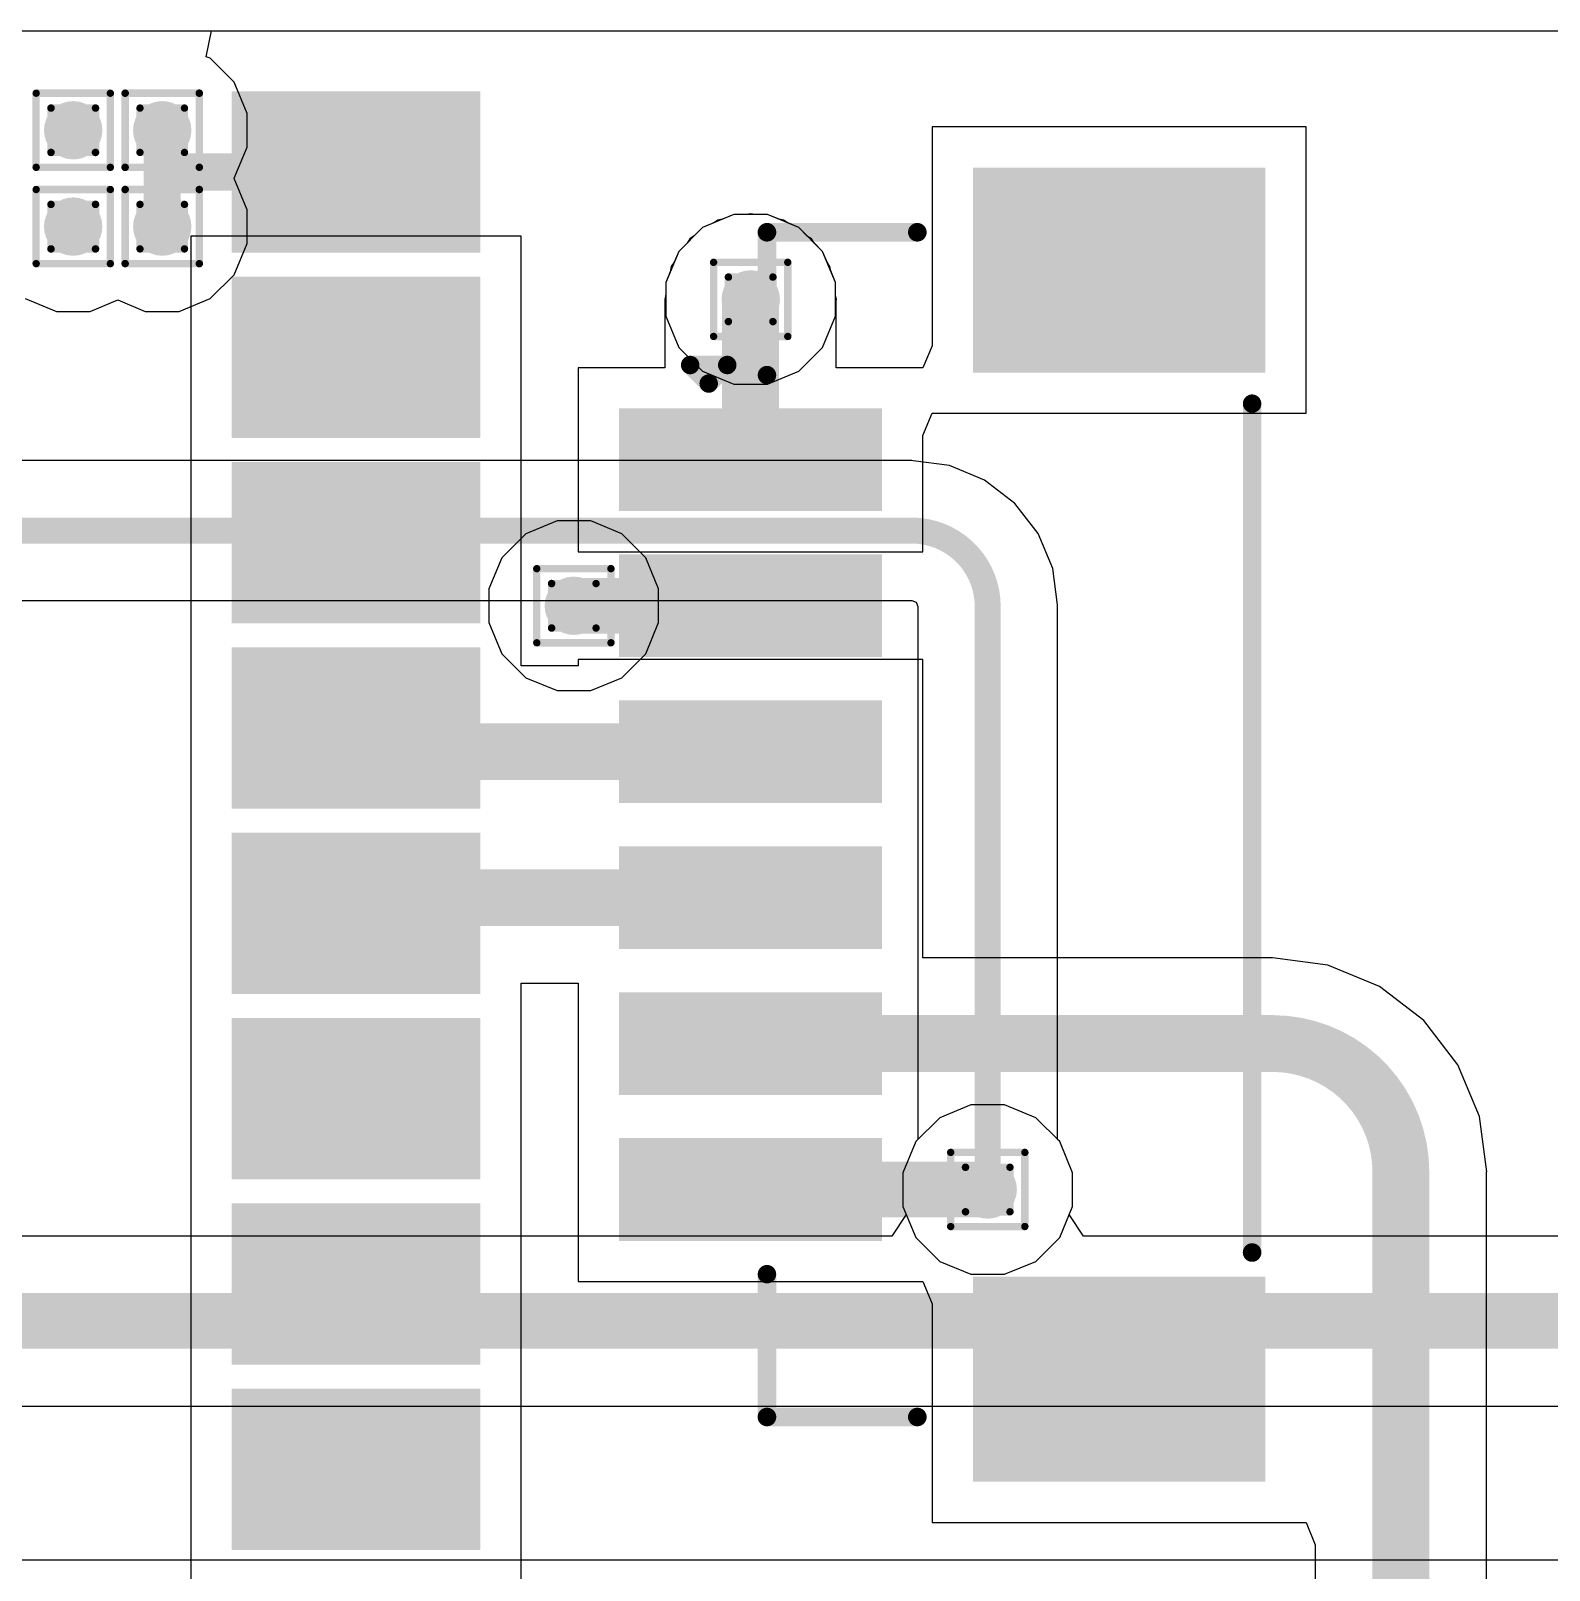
# Model space of a CAD drawing. Header units: inches. Extents: x -18 to 5357, y -8 to 5291.
# Drawn here: x 27.67 to 38.07, y 65.06 to 75.61 of the extents above; entities that cross this region are included whole.
import ezdxf

# ---------------------------------------------------------------- set-up
doc = ezdxf.new("R2010")
doc.units = ezdxf.units.IN
for name, color, linetype in [('Bottom Layer', 5, 'Continuous'), ('Drill Drawing', 1, 'Continuous'), ('Ground', 16, 'Continuous'), ('Power', 76, 'Continuous'), ('Top Layer', 1, 'Continuous'), ('Top Overlay', 2, 'Continuous'), ('Top Paste', 8, 'Continuous'), ('Top Solder', 216, 'Continuous'), ('Via Holes', 16, 'Continuous')]:
    doc.layers.add(name, color=color, linetype=linetype)

# ---------------------------------------------------------------- blocks, each defined once
blk = doc.blocks.new('41_SMD_M______19')
at = {"layer": 'Top Layer'}
for points in [[(8, 9.33), (9.5, 9.33), (9.5, 8.43), (8, 8.43)], [(8, 8.06), (9.5, 8.06), (9.5, 7.16), (8, 7.16)], [(8, 6.79), (9.5, 6.79), (9.5, 5.89), (8, 5.89)], [(8, 5.52), (9.5, 5.52), (9.5, 4.62), (8, 4.62)], [(8, 4.25), (9.5, 4.25), (9.5, 3.35), (8, 3.35)], [(8, 2.98), (9.5, 2.98), (9.5, 2.08), (8, 2.08)], [(8, 1.71), (9.5, 1.71), (9.5, 0.81), (8, 0.81)], [(8, 0.44), (9.5, 0.44), (9.5, -0.46), (8, -0.46)]]:
    blk.add_hatch(color=1, dxfattribs=at).paths.add_polyline_path(points)
at = {"layer": 'Top Paste'}
for points in [[(8, 9.33), (9.5, 9.33), (9.5, 8.43), (8, 8.43)], [(8, 8.06), (9.5, 8.06), (9.5, 7.16), (8, 7.16)], [(8, 6.79), (9.5, 6.79), (9.5, 5.89), (8, 5.89)], [(8, 5.52), (9.5, 5.52), (9.5, 4.62), (8, 4.62)], [(8, 4.25), (9.5, 4.25), (9.5, 3.35), (8, 3.35)], [(8, 2.98), (9.5, 2.98), (9.5, 2.08), (8, 2.08)], [(8, 1.71), (9.5, 1.71), (9.5, 0.81), (8, 0.81)], [(8, 0.44), (9.5, 0.44), (9.5, -0.46), (8, -0.46)]]:
    blk.add_hatch(color=8, dxfattribs=at).paths.add_polyline_path(points)
at = {"layer": 'Top Solder'}
for points in [[(7.898, 9.432), (9.602, 9.432), (9.602, 8.328), (7.898, 8.328)], [(7.898, 8.162), (9.602, 8.162), (9.602, 7.058), (7.898, 7.058)], [(7.898, 6.892), (9.602, 6.892), (9.602, 5.788), (7.898, 5.788)], [(7.898, 5.622), (9.602, 5.622), (9.602, 4.518), (7.898, 4.518)], [(7.898, 4.352), (9.602, 4.352), (9.602, 3.248), (7.898, 3.248)], [(7.898, 3.082), (9.602, 3.082), (9.602, 1.978), (7.898, 1.978)], [(7.898, 1.812), (9.602, 1.812), (9.602, 0.708), (7.898, 0.708)], [(7.898, 0.542), (9.602, 0.542), (9.602, -0.562), (7.898, -0.562)]]:
    blk.add_hatch(color=216, dxfattribs=at).paths.add_polyline_path(points)
blk = doc.blocks.new('V________T______82')
at = {"layer": 'Top Layer'}
for points in [[(-4.4, 2.162), (-3.2, 2.162), (-3.2, 0.362), (-4.4, 0.362)], [(3.2, 2.162), (4.4, 2.162), (4.4, 0.362), (3.2, 0.362)], [(-2.75, -0.462), (-2.25, -0.462), (-2.25, -2.062), (-2.75, -2.062)], [(-1.75, -0.462), (-1.25, -0.462), (-1.25, -2.062), (-1.75, -2.062)], [(-0.75, -0.462), (-0.25, -0.462), (-0.25, -2.062), (-0.75, -2.062)], [(0.25, -0.462), (0.75, -0.462), (0.75, -2.062), (0.25, -2.062)], [(1.25, -0.462), (1.75, -0.462), (1.75, -2.062), (1.25, -2.062)], [(2.25, -0.462), (2.75, -0.462), (2.75, -2.062), (2.25, -2.062)]]:
    blk.add_hatch(color=1, dxfattribs=at).paths.add_polyline_path(points)
at = {"layer": 'Top Paste'}
for points in [[(-4.4, 2.162), (-3.2, 2.162), (-3.2, 0.362), (-4.4, 0.362)], [(3.2, 2.162), (4.4, 2.162), (4.4, 0.362), (3.2, 0.362)], [(-2.75, -0.462), (-2.25, -0.462), (-2.25, -2.062), (-2.75, -2.062)], [(-1.75, -0.462), (-1.25, -0.462), (-1.25, -2.062), (-1.75, -2.062)], [(-0.75, -0.462), (-0.25, -0.462), (-0.25, -2.062), (-0.75, -2.062)], [(0.25, -0.462), (0.75, -0.462), (0.75, -2.062), (0.25, -2.062)], [(1.25, -0.462), (1.75, -0.462), (1.75, -2.062), (1.25, -2.062)], [(2.25, -0.462), (2.75, -0.462), (2.75, -2.062), (2.25, -2.062)]]:
    blk.add_hatch(color=8, dxfattribs=at).paths.add_polyline_path(points)
at = {"layer": 'Top Solder'}
for points in [[(-4.502, 2.264), (-3.098, 2.264), (-3.098, 0.261), (-4.502, 0.261)], [(3.098, 2.264), (4.502, 2.264), (4.502, 0.261), (3.098, 0.261)], [(-2.852, -0.361), (-2.148, -0.361), (-2.148, -2.164), (-2.852, -2.164)], [(-1.852, -0.361), (-1.148, -0.361), (-1.148, -2.164), (-1.852, -2.164)], [(-0.852, -0.361), (-0.148, -0.361), (-0.148, -2.164), (-0.852, -2.164)], [(0.148, -0.361), (0.852, -0.361), (0.852, -2.164), (0.148, -2.164)], [(1.148, -0.361), (1.852, -0.361), (1.852, -2.164), (1.148, -2.164)], [(2.148, -0.361), (2.852, -0.361), (2.852, -2.164), (2.148, -2.164)]]:
    blk.add_hatch(color=216, dxfattribs=at).paths.add_polyline_path(points)
at = {"layer": 'Top Overlay'}
for points in [[(2.932, 2.173, 0.127, 0.127, 0), (-2.884, 2.173, 0.127, 0.127, 0)], [(-4.059, -1.15, 0.127, 0.127, 0), (-4.059, -0.12, 0.127, 0.127, 0)], [(4.059, -1.15, 0.127, 0.127, 0), (4.059, -0.12, 0.127, 0.127, 0)], [(-3.08, -1.15, 0.127, 0.127, 0), (-4.059, -1.15, 0.127, 0.127, 0)], [(4.059, -1.15, 0.127, 0.127, 0), (3.08, -1.15, 0.127, 0.127, 0)], [(-3.15, -1.676, 0.127, 0.127, 0), (-3.15, -1.422, 0.127, 0.127, 0)], [(-3.023, -1.549, 0.127, 0.127, 0), (-3.15, -1.422, 0.127, 0.127, 0)], [(-3.15, -1.676, 0.127, 0.127, 0), (-3.023, -1.549, 0.127, 0.127, 0)]]:
    blk.add_lwpolyline(points, format="xyseb", dxfattribs=at)
for points in [[(-2.916, 2.173, 0.0635, 0.0635, 1), (-2.853, 2.173, 0.0635, 0.0635, 1)], [(2.9, 2.173, 0.0635, 0.0635, 1), (2.964, 2.173, 0.0635, 0.0635, 1)], [(-4.091, -0.12, 0.0635, 0.0635, 1), (-4.027, -0.12, 0.0635, 0.0635, 1)], [(4.027, -0.12, 0.0635, 0.0635, 1), (4.091, -0.12, 0.0635, 0.0635, 1)], [(-4.091, -1.15, 0.0635, 0.0635, 1), (-4.027, -1.15, 0.0635, 0.0635, 1)], [(-4.091, -1.15, 0.0635, 0.0635, 1), (-4.027, -1.15, 0.0635, 0.0635, 1)], [(-3.112, -1.15, 0.0635, 0.0635, 1), (-3.049, -1.15, 0.0635, 0.0635, 1)], [(3.049, -1.15, 0.0635, 0.0635, 1), (3.112, -1.15, 0.0635, 0.0635, 1)], [(4.027, -1.15, 0.0635, 0.0635, 1), (4.091, -1.15, 0.0635, 0.0635, 1)], [(4.027, -1.15, 0.0635, 0.0635, 1), (4.091, -1.15, 0.0635, 0.0635, 1)], [(-3.181, -1.422, 0.0635, 0.0635, 1), (-3.118, -1.422, 0.0635, 0.0635, 1)], [(-3.181, -1.422, 0.0635, 0.0635, 1), (-3.118, -1.422, 0.0635, 0.0635, 1)], [(-3.054, -1.549, 0.0635, 0.0635, 1), (-2.991, -1.549, 0.0635, 0.0635, 1)], [(-3.054, -1.549, 0.0635, 0.0635, 1), (-2.991, -1.549, 0.0635, 0.0635, 1)], [(-3.181, -1.676, 0.0635, 0.0635, 1), (-3.118, -1.676, 0.0635, 0.0635, 1)], [(-3.181, -1.676, 0.0635, 0.0635, 1), (-3.118, -1.676, 0.0635, 0.0635, 1)]]:
    blk.add_lwpolyline(points, format="xyseb", close=True, dxfattribs=at)

msp = doc.modelspace()

# ---------------------------------------------------------------- hatches: boundary and pattern name
at = {"layer": 'Bottom Layer'}
h = msp.add_hatch(color=5, dxfattribs=at)
edge = h.paths.add_edge_path()
edge.add_arc((27.965, 74.93), 0.2, 0, 360)
h = msp.add_hatch(color=5, dxfattribs=at)
edge = h.paths.add_edge_path()
edge.add_arc((28.575, 74.93), 0.2, 0, 360)
h = msp.add_hatch(color=5, dxfattribs=at)
edge = h.paths.add_edge_path()
edge.add_arc((27.965, 74.27), 0.2, 0, 360)
h = msp.add_hatch(color=5, dxfattribs=at)
edge = h.paths.add_edge_path()
edge.add_arc((28.575, 74.27), 0.2, 0, 360)
h = msp.add_hatch(color=5, dxfattribs=at)
edge = h.paths.add_edge_path()
edge.add_arc((32.606, 73.771), 0.2, 0, 360)
h = msp.add_hatch(color=5, dxfattribs=at)
edge = h.paths.add_edge_path()
edge.add_arc((31.394, 71.672), 0.2, 0, 360)
h = msp.add_hatch(color=5, dxfattribs=at)
edge = h.paths.add_edge_path()
edge.add_arc((34.229, 67.672), 0.2, 0, 360)
at = {"layer": 'Ground'}
h = msp.add_hatch(color=16, dxfattribs=at)
edge = h.paths.add_edge_path()
edge.add_arc((27.965, 74.93), 0.2, 0, 360)
h = msp.add_hatch(color=16, dxfattribs=at)
edge = h.paths.add_edge_path()
edge.add_arc((28.575, 74.93), 0.2, 0, 360)
h = msp.add_hatch(color=16, dxfattribs=at)
edge = h.paths.add_edge_path()
edge.add_arc((27.965, 74.27), 0.2, 0, 360)
h = msp.add_hatch(color=16, dxfattribs=at)
edge = h.paths.add_edge_path()
edge.add_arc((28.575, 74.27), 0.2, 0, 360)
h = msp.add_hatch(color=16, dxfattribs=at)
edge = h.paths.add_edge_path()
edge.add_arc((32.606, 73.771), 0.2, 0, 360)
h = msp.add_hatch(color=16, dxfattribs=at)
edge = h.paths.add_edge_path()
edge.add_arc((31.394, 71.672), 0.2, 0, 360)
h = msp.add_hatch(color=16, dxfattribs=at)
edge = h.paths.add_edge_path()
edge.add_arc((34.229, 67.672), 0.2, 0, 360)
at = {"layer": 'Power'}
h = msp.add_hatch(color=76, dxfattribs=at)
edge = h.paths.add_edge_path()
edge.add_arc((27.965, 74.93), 0.2, 0, 360)
h = msp.add_hatch(color=76, dxfattribs=at)
edge = h.paths.add_edge_path()
edge.add_arc((28.575, 74.93), 0.2, 0, 360)
h = msp.add_hatch(color=76, dxfattribs=at)
edge = h.paths.add_edge_path()
edge.add_arc((27.965, 74.27), 0.2, 0, 360)
h = msp.add_hatch(color=76, dxfattribs=at)
edge = h.paths.add_edge_path()
edge.add_arc((28.575, 74.27), 0.2, 0, 360)
h = msp.add_hatch(color=76, dxfattribs=at)
edge = h.paths.add_edge_path()
edge.add_arc((32.606, 73.771), 0.2, 0, 360)
h = msp.add_hatch(color=76, dxfattribs=at)
edge = h.paths.add_edge_path()
edge.add_arc((31.394, 71.672), 0.2, 0, 360)
h = msp.add_hatch(color=76, dxfattribs=at)
edge = h.paths.add_edge_path()
edge.add_arc((34.229, 67.672), 0.2, 0, 360)
at = {"layer": 'Top Layer'}
h = msp.add_hatch(color=1, dxfattribs=at)
edge = h.paths.add_edge_path()
edge.add_arc((27.965, 74.93), 0.2, 0, 360)
h = msp.add_hatch(color=1, dxfattribs=at)
edge = h.paths.add_edge_path()
edge.add_arc((28.575, 74.93), 0.2, 0, 360)
h = msp.add_hatch(color=1, dxfattribs=at)
edge = h.paths.add_edge_path()
edge.add_arc((27.965, 74.27), 0.2, 0, 360)
h = msp.add_hatch(color=1, dxfattribs=at)
edge = h.paths.add_edge_path()
edge.add_arc((28.575, 74.27), 0.2, 0, 360)
h = msp.add_hatch(color=1, dxfattribs=at)
edge = h.paths.add_edge_path()
edge.add_arc((32.606, 73.771), 0.2, 0, 360)
h = msp.add_hatch(color=1, dxfattribs=at)
edge = h.paths.add_edge_path()
edge.add_arc((31.394, 71.672), 0.2, 0, 360)
h = msp.add_hatch(color=1, dxfattribs=at)
edge = h.paths.add_edge_path()
edge.add_arc((34.229, 67.672), 0.2, 0, 360)
at = {"layer": 'Via Holes'}
h = msp.add_hatch(color=7, dxfattribs=at)
edge = h.paths.add_edge_path()
edge.add_arc((27.965, 74.93), 0.1, 0, 360)
h = msp.add_hatch(color=7, dxfattribs=at)
edge = h.paths.add_edge_path()
edge.add_arc((28.575, 74.93), 0.1, 0, 360)
h = msp.add_hatch(color=7, dxfattribs=at)
edge = h.paths.add_edge_path()
edge.add_arc((27.965, 74.27), 0.1, 0, 360)
h = msp.add_hatch(color=7, dxfattribs=at)
edge = h.paths.add_edge_path()
edge.add_arc((28.575, 74.27), 0.1, 0, 360)
h = msp.add_hatch(color=7, dxfattribs=at)
edge = h.paths.add_edge_path()
edge.add_arc((32.606, 73.771), 0.1, 0, 360)
h = msp.add_hatch(color=7, dxfattribs=at)
edge = h.paths.add_edge_path()
edge.add_arc((31.394, 71.672), 0.1, 0, 360)
h = msp.add_hatch(color=7, dxfattribs=at)
edge = h.paths.add_edge_path()
edge.add_arc((34.229, 67.672), 0.1, 0, 360)

# ---------------------------------------------------------------- linework, layer by layer
at = {"layer": 'Bottom Layer'}
for p, q in [((-1.672, 75.612), (43.672, 75.612)), ((32.276, 74.264), (32.113, 74.1)), ((32.49, 74.352), (32.276, 74.264)), ((32.721, 74.352), (32.49, 74.352)), ((32.935, 74.264), (32.721, 74.352)), ((33.098, 74.1), (32.935, 74.264)), ((32.113, 74.1), (32.025, 73.887)), ((33.187, 73.887), (33.098, 74.1)), ((32.025, 73.887), (32.025, 73.656)), ((33.187, 73.656), (33.187, 73.887)), ((32.025, 73.656), (32.113, 73.442)), ((33.098, 73.442), (33.187, 73.656)), ((32.113, 73.442), (32.276, 73.279)), ((32.935, 73.279), (33.098, 73.442)), ((32.276, 73.279), (32.49, 73.19)), ((32.721, 73.19), (32.935, 73.279)), ((32.49, 73.19), (32.721, 73.19)), ((33.709, 72.666), (13.906, 72.666)), ((33.719, 72.665), (33.709, 72.666)), ((33.968, 72.632), (33.719, 72.665)), ((34.208, 72.532), (33.968, 72.632)), ((34.415, 72.373), (34.208, 72.532)), ((34.574, 72.167), (34.415, 72.373)), ((34.674, 71.926), (34.574, 72.167)), ((34.706, 71.677), (34.674, 71.926)), ((13.906, 71.708), (33.709, 71.708)), ((33.709, 71.708), (33.709, 71.708)), ((33.709, 71.708), (33.738, 71.696)), ((33.738, 71.696), (33.75, 71.667)), ((33.75, 71.667), (33.75, 71.667)), ((33.75, 71.667), (33.75, 68.014)), ((34.708, 71.667), (34.706, 71.677)), ((34.708, 68.014), (34.708, 71.667)), ((33.737, 68.001), (33.648, 67.787)), ((33.75, 68.014), (33.737, 68.001)), ((34.722, 68.001), (34.708, 68.014)), ((34.81, 67.787), (34.722, 68.001)), ((33.648, 67.787), (33.648, 67.556)), ((34.81, 67.556), (34.81, 67.787)), ((33.648, 67.556), (33.671, 67.501)), ((34.788, 67.501), (34.81, 67.556)), ((33.671, 67.501), (33.572, 67.353)), ((34.886, 67.353), (34.788, 67.501)), ((33.572, 67.353), (2.201, 67.353)), ((42.624, 67.353), (34.886, 67.353)), ((2.201, 66.188), (42.624, 66.188)), ((41.332, 65.132), (21.638, 65.132))]:
    msp.add_line(p, q, dxfattribs=at)
for points in [[(13.564, 72.187, 0.178, 0.178, 0), (33.709, 72.187, 0.178, 0.178, 0)], [(33.709, 72.187, 0.178, 0.178, -0.414214), (34.229, 71.667, 0.178, 0.178, 0)], [(34.229, 67.672, 0.178, 0.178, 0), (34.229, 71.667, 0.178, 0.178, 0)], [(2.201, 66.771, 0.381, 0.381, 0), (42.624, 66.771, 0.381, 0.381, 0)]]:
    msp.add_lwpolyline(points, format="xyseb", dxfattribs=at)
for points in [[(33.665, 72.187, 0.0889, 0.0889, 1), (33.754, 72.187, 0.0889, 0.0889, 1)], [(33.665, 72.187, 0.0889, 0.0889, 1), (33.754, 72.187, 0.0889, 0.0889, 1)], [(34.185, 71.667, 0.0889, 0.0889, 1), (34.274, 71.667, 0.0889, 0.0889, 1)], [(34.185, 71.667, 0.0889, 0.0889, 1), (34.274, 71.667, 0.0889, 0.0889, 1)], [(34.185, 67.672, 0.0889, 0.0889, 1), (34.274, 67.672, 0.0889, 0.0889, 1)]]:
    msp.add_lwpolyline(points, format="xyseb", close=True, dxfattribs=at)
at = {"layer": 'Drill Drawing'}
for points in [[(27.711, 75.184, 0.0508, 0.0508, 0), (28.219, 75.184, 0.0508, 0.0508, 0)], [(27.711, 74.676, 0.0508, 0.0508, 0), (27.711, 75.184, 0.0508, 0.0508, 0)], [(27.813, 75.082, 0.0508, 0.0508, 0), (28.118, 75.082, 0.0508, 0.0508, 0)], [(27.813, 74.778, 0.0508, 0.0508, 0), (27.813, 75.082, 0.0508, 0.0508, 0)], [(28.118, 74.778, 0.0508, 0.0508, 0), (28.118, 75.082, 0.0508, 0.0508, 0)], [(28.219, 74.676, 0.0508, 0.0508, 0), (28.219, 75.184, 0.0508, 0.0508, 0)], [(28.321, 75.184, 0.0508, 0.0508, 0), (28.829, 75.184, 0.0508, 0.0508, 0)], [(28.321, 74.676, 0.0508, 0.0508, 0), (28.321, 75.184, 0.0508, 0.0508, 0)], [(28.423, 75.082, 0.0508, 0.0508, 0), (28.727, 75.082, 0.0508, 0.0508, 0)], [(28.423, 74.778, 0.0508, 0.0508, 0), (28.423, 75.082, 0.0508, 0.0508, 0)], [(28.727, 74.778, 0.0508, 0.0508, 0), (28.727, 75.082, 0.0508, 0.0508, 0)], [(28.829, 74.676, 0.0508, 0.0508, 0), (28.829, 75.184, 0.0508, 0.0508, 0)], [(27.813, 74.778, 0.0508, 0.0508, 0), (28.118, 74.778, 0.0508, 0.0508, 0)], [(28.423, 74.778, 0.0508, 0.0508, 0), (28.727, 74.778, 0.0508, 0.0508, 0)], [(27.711, 74.676, 0.0508, 0.0508, 0), (28.219, 74.676, 0.0508, 0.0508, 0)], [(28.321, 74.676, 0.0508, 0.0508, 0), (28.829, 74.676, 0.0508, 0.0508, 0)], [(27.711, 74.524, 0.0508, 0.0508, 0), (28.219, 74.524, 0.0508, 0.0508, 0)], [(27.711, 74.016, 0.0508, 0.0508, 0), (27.711, 74.524, 0.0508, 0.0508, 0)], [(28.219, 74.016, 0.0508, 0.0508, 0), (28.219, 74.524, 0.0508, 0.0508, 0)], [(28.321, 74.524, 0.0508, 0.0508, 0), (28.829, 74.524, 0.0508, 0.0508, 0)], [(28.321, 74.016, 0.0508, 0.0508, 0), (28.321, 74.524, 0.0508, 0.0508, 0)], [(28.829, 74.016, 0.0508, 0.0508, 0), (28.829, 74.524, 0.0508, 0.0508, 0)], [(27.813, 74.422, 0.0508, 0.0508, 0), (28.118, 74.422, 0.0508, 0.0508, 0)], [(27.813, 74.117, 0.0508, 0.0508, 0), (27.813, 74.422, 0.0508, 0.0508, 0)], [(28.118, 74.117, 0.0508, 0.0508, 0), (28.118, 74.422, 0.0508, 0.0508, 0)], [(28.423, 74.422, 0.0508, 0.0508, 0), (28.727, 74.422, 0.0508, 0.0508, 0)], [(28.423, 74.117, 0.0508, 0.0508, 0), (28.423, 74.422, 0.0508, 0.0508, 0)], [(28.727, 74.117, 0.0508, 0.0508, 0), (28.727, 74.422, 0.0508, 0.0508, 0)], [(27.813, 74.117, 0.0508, 0.0508, 0), (28.118, 74.117, 0.0508, 0.0508, 0)], [(28.423, 74.117, 0.0508, 0.0508, 0), (28.727, 74.117, 0.0508, 0.0508, 0)], [(27.711, 74.016, 0.0508, 0.0508, 0), (28.219, 74.016, 0.0508, 0.0508, 0)], [(28.321, 74.016, 0.0508, 0.0508, 0), (28.829, 74.016, 0.0508, 0.0508, 0)], [(32.352, 74.025, 0.0508, 0.0508, 0), (32.86, 74.025, 0.0508, 0.0508, 0)], [(32.352, 73.517, 0.0508, 0.0508, 0), (32.352, 74.025, 0.0508, 0.0508, 0)], [(32.453, 73.924, 0.0508, 0.0508, 0), (32.758, 73.924, 0.0508, 0.0508, 0)], [(32.453, 73.619, 0.0508, 0.0508, 0), (32.453, 73.924, 0.0508, 0.0508, 0)], [(32.758, 73.619, 0.0508, 0.0508, 0), (32.758, 73.924, 0.0508, 0.0508, 0)], [(32.86, 73.517, 0.0508, 0.0508, 0), (32.86, 74.025, 0.0508, 0.0508, 0)], [(32.453, 73.619, 0.0508, 0.0508, 0), (32.758, 73.619, 0.0508, 0.0508, 0)], [(32.352, 73.517, 0.0508, 0.0508, 0), (32.86, 73.517, 0.0508, 0.0508, 0)], [(31.14, 71.926, 0.0508, 0.0508, 0), (31.648, 71.926, 0.0508, 0.0508, 0)], [(31.14, 71.418, 0.0508, 0.0508, 0), (31.14, 71.926, 0.0508, 0.0508, 0)], [(31.648, 71.418, 0.0508, 0.0508, 0), (31.648, 71.926, 0.0508, 0.0508, 0)], [(31.242, 71.824, 0.0508, 0.0508, 0), (31.547, 71.824, 0.0508, 0.0508, 0)], [(31.242, 71.519, 0.0508, 0.0508, 0), (31.242, 71.824, 0.0508, 0.0508, 0)], [(31.547, 71.519, 0.0508, 0.0508, 0), (31.547, 71.824, 0.0508, 0.0508, 0)], [(31.242, 71.519, 0.0508, 0.0508, 0), (31.547, 71.519, 0.0508, 0.0508, 0)], [(31.14, 71.418, 0.0508, 0.0508, 0), (31.648, 71.418, 0.0508, 0.0508, 0)], [(33.975, 67.926, 0.0508, 0.0508, 0), (34.483, 67.926, 0.0508, 0.0508, 0)], [(33.975, 67.418, 0.0508, 0.0508, 0), (33.975, 67.926, 0.0508, 0.0508, 0)], [(34.483, 67.418, 0.0508, 0.0508, 0), (34.483, 67.926, 0.0508, 0.0508, 0)], [(34.077, 67.824, 0.0508, 0.0508, 0), (34.382, 67.824, 0.0508, 0.0508, 0)], [(34.077, 67.519, 0.0508, 0.0508, 0), (34.077, 67.824, 0.0508, 0.0508, 0)], [(34.382, 67.519, 0.0508, 0.0508, 0), (34.382, 67.824, 0.0508, 0.0508, 0)], [(34.077, 67.519, 0.0508, 0.0508, 0), (34.382, 67.519, 0.0508, 0.0508, 0)], [(33.975, 67.418, 0.0508, 0.0508, 0), (34.483, 67.418, 0.0508, 0.0508, 0)]]:
    msp.add_lwpolyline(points, format="xyseb", dxfattribs=at)
for points in [[(27.699, 75.184, 0.0254, 0.0254, 1), (27.724, 75.184, 0.0254, 0.0254, 1)], [(27.699, 75.184, 0.0254, 0.0254, 1), (27.724, 75.184, 0.0254, 0.0254, 1)], [(27.8, 75.082, 0.0254, 0.0254, 1), (27.826, 75.082, 0.0254, 0.0254, 1)], [(27.8, 75.082, 0.0254, 0.0254, 1), (27.826, 75.082, 0.0254, 0.0254, 1)], [(28.105, 75.082, 0.0254, 0.0254, 1), (28.131, 75.082, 0.0254, 0.0254, 1)], [(28.105, 75.082, 0.0254, 0.0254, 1), (28.131, 75.082, 0.0254, 0.0254, 1)], [(28.207, 75.184, 0.0254, 0.0254, 1), (28.232, 75.184, 0.0254, 0.0254, 1)], [(28.207, 75.184, 0.0254, 0.0254, 1), (28.232, 75.184, 0.0254, 0.0254, 1)], [(28.308, 75.184, 0.0254, 0.0254, 1), (28.334, 75.184, 0.0254, 0.0254, 1)], [(28.308, 75.184, 0.0254, 0.0254, 1), (28.334, 75.184, 0.0254, 0.0254, 1)], [(28.41, 75.082, 0.0254, 0.0254, 1), (28.435, 75.082, 0.0254, 0.0254, 1)], [(28.41, 75.082, 0.0254, 0.0254, 1), (28.435, 75.082, 0.0254, 0.0254, 1)], [(28.715, 75.082, 0.0254, 0.0254, 1), (28.74, 75.082, 0.0254, 0.0254, 1)], [(28.715, 75.082, 0.0254, 0.0254, 1), (28.74, 75.082, 0.0254, 0.0254, 1)], [(28.816, 75.184, 0.0254, 0.0254, 1), (28.842, 75.184, 0.0254, 0.0254, 1)], [(28.816, 75.184, 0.0254, 0.0254, 1), (28.842, 75.184, 0.0254, 0.0254, 1)], [(27.8, 74.778, 0.0254, 0.0254, 1), (27.826, 74.778, 0.0254, 0.0254, 1)], [(27.8, 74.778, 0.0254, 0.0254, 1), (27.826, 74.778, 0.0254, 0.0254, 1)], [(28.105, 74.778, 0.0254, 0.0254, 1), (28.131, 74.778, 0.0254, 0.0254, 1)], [(28.105, 74.778, 0.0254, 0.0254, 1), (28.131, 74.778, 0.0254, 0.0254, 1)], [(28.41, 74.778, 0.0254, 0.0254, 1), (28.435, 74.778, 0.0254, 0.0254, 1)], [(28.41, 74.778, 0.0254, 0.0254, 1), (28.435, 74.778, 0.0254, 0.0254, 1)], [(28.715, 74.778, 0.0254, 0.0254, 1), (28.74, 74.778, 0.0254, 0.0254, 1)], [(28.715, 74.778, 0.0254, 0.0254, 1), (28.74, 74.778, 0.0254, 0.0254, 1)], [(27.699, 74.676, 0.0254, 0.0254, 1), (27.724, 74.676, 0.0254, 0.0254, 1)], [(27.699, 74.676, 0.0254, 0.0254, 1), (27.724, 74.676, 0.0254, 0.0254, 1)], [(28.207, 74.676, 0.0254, 0.0254, 1), (28.232, 74.676, 0.0254, 0.0254, 1)], [(28.207, 74.676, 0.0254, 0.0254, 1), (28.232, 74.676, 0.0254, 0.0254, 1)], [(28.308, 74.676, 0.0254, 0.0254, 1), (28.334, 74.676, 0.0254, 0.0254, 1)], [(28.308, 74.676, 0.0254, 0.0254, 1), (28.334, 74.676, 0.0254, 0.0254, 1)], [(28.816, 74.676, 0.0254, 0.0254, 1), (28.842, 74.676, 0.0254, 0.0254, 1)], [(28.816, 74.676, 0.0254, 0.0254, 1), (28.842, 74.676, 0.0254, 0.0254, 1)], [(27.699, 74.524, 0.0254, 0.0254, 1), (27.724, 74.524, 0.0254, 0.0254, 1)], [(27.699, 74.524, 0.0254, 0.0254, 1), (27.724, 74.524, 0.0254, 0.0254, 1)], [(28.207, 74.524, 0.0254, 0.0254, 1), (28.232, 74.524, 0.0254, 0.0254, 1)], [(28.207, 74.524, 0.0254, 0.0254, 1), (28.232, 74.524, 0.0254, 0.0254, 1)], [(28.308, 74.524, 0.0254, 0.0254, 1), (28.334, 74.524, 0.0254, 0.0254, 1)], [(28.308, 74.524, 0.0254, 0.0254, 1), (28.334, 74.524, 0.0254, 0.0254, 1)], [(28.816, 74.524, 0.0254, 0.0254, 1), (28.842, 74.524, 0.0254, 0.0254, 1)], [(28.816, 74.524, 0.0254, 0.0254, 1), (28.842, 74.524, 0.0254, 0.0254, 1)], [(27.8, 74.422, 0.0254, 0.0254, 1), (27.826, 74.422, 0.0254, 0.0254, 1)], [(27.8, 74.422, 0.0254, 0.0254, 1), (27.826, 74.422, 0.0254, 0.0254, 1)], [(28.105, 74.422, 0.0254, 0.0254, 1), (28.131, 74.422, 0.0254, 0.0254, 1)], [(28.105, 74.422, 0.0254, 0.0254, 1), (28.131, 74.422, 0.0254, 0.0254, 1)], [(28.41, 74.422, 0.0254, 0.0254, 1), (28.435, 74.422, 0.0254, 0.0254, 1)], [(28.41, 74.422, 0.0254, 0.0254, 1), (28.435, 74.422, 0.0254, 0.0254, 1)], [(28.715, 74.422, 0.0254, 0.0254, 1), (28.74, 74.422, 0.0254, 0.0254, 1)], [(28.715, 74.422, 0.0254, 0.0254, 1), (28.74, 74.422, 0.0254, 0.0254, 1)], [(27.8, 74.117, 0.0254, 0.0254, 1), (27.826, 74.117, 0.0254, 0.0254, 1)], [(27.8, 74.117, 0.0254, 0.0254, 1), (27.826, 74.117, 0.0254, 0.0254, 1)], [(28.105, 74.117, 0.0254, 0.0254, 1), (28.131, 74.117, 0.0254, 0.0254, 1)], [(28.105, 74.117, 0.0254, 0.0254, 1), (28.131, 74.117, 0.0254, 0.0254, 1)], [(28.41, 74.117, 0.0254, 0.0254, 1), (28.435, 74.117, 0.0254, 0.0254, 1)], [(28.41, 74.117, 0.0254, 0.0254, 1), (28.435, 74.117, 0.0254, 0.0254, 1)], [(28.715, 74.117, 0.0254, 0.0254, 1), (28.74, 74.117, 0.0254, 0.0254, 1)], [(28.715, 74.117, 0.0254, 0.0254, 1), (28.74, 74.117, 0.0254, 0.0254, 1)], [(27.699, 74.016, 0.0254, 0.0254, 1), (27.724, 74.016, 0.0254, 0.0254, 1)], [(27.699, 74.016, 0.0254, 0.0254, 1), (27.724, 74.016, 0.0254, 0.0254, 1)], [(28.207, 74.016, 0.0254, 0.0254, 1), (28.232, 74.016, 0.0254, 0.0254, 1)], [(28.207, 74.016, 0.0254, 0.0254, 1), (28.232, 74.016, 0.0254, 0.0254, 1)], [(28.308, 74.016, 0.0254, 0.0254, 1), (28.334, 74.016, 0.0254, 0.0254, 1)], [(28.308, 74.016, 0.0254, 0.0254, 1), (28.334, 74.016, 0.0254, 0.0254, 1)], [(28.816, 74.016, 0.0254, 0.0254, 1), (28.842, 74.016, 0.0254, 0.0254, 1)], [(28.816, 74.016, 0.0254, 0.0254, 1), (28.842, 74.016, 0.0254, 0.0254, 1)], [(32.339, 74.025, 0.0254, 0.0254, 1), (32.364, 74.025, 0.0254, 0.0254, 1)], [(32.339, 74.025, 0.0254, 0.0254, 1), (32.364, 74.025, 0.0254, 0.0254, 1)], [(32.44, 73.924, 0.0254, 0.0254, 1), (32.466, 73.924, 0.0254, 0.0254, 1)], [(32.44, 73.924, 0.0254, 0.0254, 1), (32.466, 73.924, 0.0254, 0.0254, 1)], [(32.745, 73.924, 0.0254, 0.0254, 1), (32.771, 73.924, 0.0254, 0.0254, 1)], [(32.745, 73.924, 0.0254, 0.0254, 1), (32.771, 73.924, 0.0254, 0.0254, 1)], [(32.847, 74.025, 0.0254, 0.0254, 1), (32.872, 74.025, 0.0254, 0.0254, 1)], [(32.847, 74.025, 0.0254, 0.0254, 1), (32.872, 74.025, 0.0254, 0.0254, 1)], [(32.44, 73.619, 0.0254, 0.0254, 1), (32.466, 73.619, 0.0254, 0.0254, 1)], [(32.44, 73.619, 0.0254, 0.0254, 1), (32.466, 73.619, 0.0254, 0.0254, 1)], [(32.745, 73.619, 0.0254, 0.0254, 1), (32.771, 73.619, 0.0254, 0.0254, 1)], [(32.745, 73.619, 0.0254, 0.0254, 1), (32.771, 73.619, 0.0254, 0.0254, 1)], [(32.339, 73.517, 0.0254, 0.0254, 1), (32.364, 73.517, 0.0254, 0.0254, 1)], [(32.339, 73.517, 0.0254, 0.0254, 1), (32.364, 73.517, 0.0254, 0.0254, 1)], [(32.847, 73.517, 0.0254, 0.0254, 1), (32.872, 73.517, 0.0254, 0.0254, 1)], [(32.847, 73.517, 0.0254, 0.0254, 1), (32.872, 73.517, 0.0254, 0.0254, 1)], [(31.128, 71.926, 0.0254, 0.0254, 1), (31.153, 71.926, 0.0254, 0.0254, 1)], [(31.128, 71.926, 0.0254, 0.0254, 1), (31.153, 71.926, 0.0254, 0.0254, 1)], [(31.636, 71.926, 0.0254, 0.0254, 1), (31.661, 71.926, 0.0254, 0.0254, 1)], [(31.636, 71.926, 0.0254, 0.0254, 1), (31.661, 71.926, 0.0254, 0.0254, 1)], [(31.229, 71.824, 0.0254, 0.0254, 1), (31.255, 71.824, 0.0254, 0.0254, 1)], [(31.229, 71.824, 0.0254, 0.0254, 1), (31.255, 71.824, 0.0254, 0.0254, 1)], [(31.534, 71.824, 0.0254, 0.0254, 1), (31.559, 71.824, 0.0254, 0.0254, 1)], [(31.534, 71.824, 0.0254, 0.0254, 1), (31.559, 71.824, 0.0254, 0.0254, 1)], [(31.229, 71.519, 0.0254, 0.0254, 1), (31.255, 71.519, 0.0254, 0.0254, 1)], [(31.229, 71.519, 0.0254, 0.0254, 1), (31.255, 71.519, 0.0254, 0.0254, 1)], [(31.534, 71.519, 0.0254, 0.0254, 1), (31.559, 71.519, 0.0254, 0.0254, 1)], [(31.534, 71.519, 0.0254, 0.0254, 1), (31.559, 71.519, 0.0254, 0.0254, 1)], [(31.128, 71.418, 0.0254, 0.0254, 1), (31.153, 71.418, 0.0254, 0.0254, 1)], [(31.128, 71.418, 0.0254, 0.0254, 1), (31.153, 71.418, 0.0254, 0.0254, 1)], [(31.636, 71.418, 0.0254, 0.0254, 1), (31.661, 71.418, 0.0254, 0.0254, 1)], [(31.636, 71.418, 0.0254, 0.0254, 1), (31.661, 71.418, 0.0254, 0.0254, 1)], [(33.963, 67.926, 0.0254, 0.0254, 1), (33.988, 67.926, 0.0254, 0.0254, 1)], [(33.963, 67.926, 0.0254, 0.0254, 1), (33.988, 67.926, 0.0254, 0.0254, 1)], [(34.471, 67.926, 0.0254, 0.0254, 1), (34.496, 67.926, 0.0254, 0.0254, 1)], [(34.471, 67.926, 0.0254, 0.0254, 1), (34.496, 67.926, 0.0254, 0.0254, 1)], [(34.064, 67.824, 0.0254, 0.0254, 1), (34.09, 67.824, 0.0254, 0.0254, 1)], [(34.064, 67.824, 0.0254, 0.0254, 1), (34.09, 67.824, 0.0254, 0.0254, 1)], [(34.369, 67.824, 0.0254, 0.0254, 1), (34.394, 67.824, 0.0254, 0.0254, 1)], [(34.369, 67.824, 0.0254, 0.0254, 1), (34.394, 67.824, 0.0254, 0.0254, 1)], [(34.064, 67.519, 0.0254, 0.0254, 1), (34.09, 67.519, 0.0254, 0.0254, 1)], [(34.064, 67.519, 0.0254, 0.0254, 1), (34.09, 67.519, 0.0254, 0.0254, 1)], [(34.369, 67.519, 0.0254, 0.0254, 1), (34.394, 67.519, 0.0254, 0.0254, 1)], [(34.369, 67.519, 0.0254, 0.0254, 1), (34.394, 67.519, 0.0254, 0.0254, 1)], [(33.963, 67.418, 0.0254, 0.0254, 1), (33.988, 67.418, 0.0254, 0.0254, 1)], [(33.963, 67.418, 0.0254, 0.0254, 1), (33.988, 67.418, 0.0254, 0.0254, 1)], [(34.471, 67.418, 0.0254, 0.0254, 1), (34.496, 67.418, 0.0254, 0.0254, 1)], [(34.471, 67.418, 0.0254, 0.0254, 1), (34.496, 67.418, 0.0254, 0.0254, 1)]]:
    msp.add_lwpolyline(points, format="xyseb", close=True, dxfattribs=at)
at = {"layer": 'Ground'}
for p, q in [((-1.672, 75.612), (43.672, 75.612)), ((32.276, 74.264), (32.113, 74.1)), ((32.49, 74.352), (32.276, 74.264)), ((32.721, 74.352), (32.49, 74.352)), ((32.935, 74.264), (32.721, 74.352)), ((33.098, 74.1), (32.935, 74.264)), ((32.113, 74.1), (32.025, 73.887)), ((33.187, 73.887), (33.098, 74.1)), ((32.025, 73.887), (32.025, 73.656)), ((33.187, 73.656), (33.187, 73.887)), ((32.025, 73.656), (32.113, 73.442)), ((33.098, 73.442), (33.187, 73.656)), ((32.113, 73.442), (32.276, 73.279)), ((32.935, 73.279), (33.098, 73.442)), ((32.276, 73.279), (32.49, 73.19)), ((32.721, 73.19), (32.935, 73.279)), ((32.49, 73.19), (32.721, 73.19)), ((34.114, 68.253), (33.9, 68.164)), ((34.345, 68.253), (34.114, 68.253)), ((34.558, 68.164), (34.345, 68.253)), ((33.9, 68.164), (33.737, 68.001)), ((34.722, 68.001), (34.558, 68.164)), ((33.737, 68.001), (33.648, 67.787)), ((34.81, 67.787), (34.722, 68.001)), ((33.648, 67.787), (33.648, 67.556)), ((34.81, 67.556), (34.81, 67.787)), ((33.648, 67.556), (33.737, 67.343)), ((34.722, 67.343), (34.81, 67.556)), ((33.737, 67.343), (33.9, 67.179)), ((34.558, 67.179), (34.722, 67.343)), ((33.9, 67.179), (34.114, 67.091)), ((34.114, 67.091), (34.345, 67.091)), ((34.345, 67.091), (34.558, 67.179))]:
    msp.add_line(p, q, dxfattribs=at)
at = {"layer": 'Power'}
for p, q in [((28.877, 75.434), (28.912, 75.612)), ((28.912, 75.612), (43.672, 75.612)), ((28.904, 75.423), (28.877, 75.434)), ((29.068, 75.259), (28.904, 75.423)), ((29.156, 75.046), (29.068, 75.259)), ((29.156, 74.814), (29.156, 75.046)), ((29.068, 74.601), (29.156, 74.814)), ((29.066, 74.6), (29.068, 74.601)), ((29.068, 74.599), (29.066, 74.6)), ((29.156, 74.385), (29.068, 74.599)), ((29.156, 74.154), (29.156, 74.385)), ((29.068, 73.94), (29.156, 74.154)), ((28.904, 73.777), (29.068, 73.94)), ((27.636, 73.777), (27.85, 73.689)), ((28.081, 73.689), (28.27, 73.767)), ((28.27, 73.767), (28.459, 73.689)), ((28.691, 73.689), (28.904, 73.777)), ((27.85, 73.689), (28.081, 73.689)), ((28.459, 73.689), (28.691, 73.689)), ((31.065, 72.164), (30.902, 72.001)), ((31.279, 72.253), (31.065, 72.164)), ((31.51, 72.253), (31.279, 72.253)), ((31.724, 72.164), (31.51, 72.253)), ((31.887, 72.001), (31.724, 72.164)), ((30.902, 72.001), (30.813, 71.787)), ((31.975, 71.787), (31.887, 72.001)), ((30.813, 71.787), (30.813, 71.556)), ((31.975, 71.556), (31.975, 71.787)), ((30.813, 71.556), (30.902, 71.343)), ((31.887, 71.343), (31.975, 71.556)), ((30.902, 71.343), (31.065, 71.179)), ((31.724, 71.179), (31.887, 71.343)), ((31.065, 71.179), (31.279, 71.091)), ((31.51, 71.091), (31.724, 71.179)), ((31.279, 71.091), (31.51, 71.091)), ((34.114, 68.253), (33.9, 68.164)), ((34.345, 68.253), (34.114, 68.253)), ((34.558, 68.164), (34.345, 68.253)), ((33.9, 68.164), (33.737, 68.001)), ((34.722, 68.001), (34.558, 68.164)), ((33.737, 68.001), (33.648, 67.787)), ((34.81, 67.787), (34.722, 68.001)), ((33.648, 67.787), (33.648, 67.556)), ((34.81, 67.556), (34.81, 67.787)), ((33.648, 67.556), (33.737, 67.343)), ((34.722, 67.343), (34.81, 67.556)), ((33.737, 67.343), (33.9, 67.179)), ((34.558, 67.179), (34.722, 67.343)), ((33.9, 67.179), (34.114, 67.091)), ((34.114, 67.091), (34.345, 67.091)), ((34.345, 67.091), (34.558, 67.179))]:
    msp.add_line(p, q, dxfattribs=at)
at = {"layer": 'Top Layer'}
for p, q in [((-1.672, 75.612), (43.672, 75.612)), ((36.41, 74.953), (33.848, 74.953)), ((33.848, 74.953), (33.848, 73.454)), ((36.41, 72.991), (36.41, 74.953)), ((32.276, 74.264), (32.219, 74.206)), ((32.352, 74.295), (32.276, 74.264)), ((32.38, 74.314), (32.352, 74.295)), ((32.412, 74.32), (32.38, 74.314)), ((32.49, 74.352), (32.412, 74.32)), ((32.574, 74.352), (32.49, 74.352)), ((32.604, 74.358), (32.574, 74.352)), ((32.606, 74.358), (32.604, 74.358)), ((32.636, 74.352), (32.606, 74.358)), ((32.721, 74.352), (32.636, 74.352)), ((32.8, 74.32), (32.721, 74.352)), ((32.83, 74.314), (32.8, 74.32)), ((32.856, 74.297), (32.83, 74.314)), ((32.935, 74.264), (32.856, 74.297)), ((32.995, 74.203), (32.935, 74.264)), ((31.033, 74.205), (28.771, 74.205)), ((28.771, 74.205), (28.771, 72.543)), ((31.033, 72.543), (31.033, 74.205)), ((32.17, 74.157), (32.113, 74.1)), ((32.189, 74.186), (32.17, 74.157)), ((32.219, 74.206), (32.189, 74.186)), ((33.021, 74.186), (32.995, 74.203)), ((33.038, 74.161), (33.021, 74.186)), ((33.098, 74.1), (33.038, 74.161)), ((32.113, 74.1), (32.082, 74.026)), ((33.131, 74.021), (33.098, 74.1)), ((32.055, 73.96), (32.025, 73.887)), ((32.062, 73.996), (32.055, 73.96)), ((32.082, 74.026), (32.062, 73.996)), ((33.148, 73.996), (33.131, 74.021)), ((33.154, 73.966), (33.148, 73.996)), ((33.187, 73.887), (33.154, 73.966)), ((32.025, 73.887), (32.025, 73.808)), ((33.187, 73.801), (33.187, 73.887)), ((32.025, 73.808), (32.017, 73.771)), ((32.017, 73.771), (32.017, 73.303)), ((33.193, 73.771), (33.187, 73.801)), ((33.191, 73.765), (33.193, 73.771)), ((33.191, 73.303), (33.191, 73.765)), ((33.848, 73.454), (33.785, 73.303)), ((32.017, 73.303), (31.423, 73.303)), ((31.423, 73.303), (31.423, 72.041)), ((33.67, 73.303), (33.191, 73.303)), ((33.785, 73.303), (33.67, 73.303)), ((33.785, 72.839), (33.848, 72.991)), ((33.848, 72.991), (33.963, 72.991)), ((33.963, 72.991), (36.41, 72.991)), ((33.785, 72.041), (33.785, 72.839)), ((28.771, 72.543), (28.771, 71.273)), ((31.033, 71.259), (31.033, 72.543)), ((31.423, 72.041), (33.785, 72.041)), ((28.771, 71.273), (28.771, 70.003)), ((31.423, 71.259), (31.033, 71.259)), ((33.785, 71.303), (31.423, 71.303)), ((31.423, 71.303), (31.423, 71.259)), ((33.785, 70.041), (33.785, 71.303)), ((28.771, 70.003), (28.771, 68.733)), ((33.785, 69.259), (33.785, 70.041)), ((36.179, 69.259), (33.785, 69.259)), ((36.559, 69.21), (36.179, 69.26)), ((36.179, 69.26), (36.179, 69.259)), ((36.913, 69.063), (36.559, 69.21)), ((31.033, 68.733), (31.033, 69.085)), ((31.033, 69.085), (31.423, 69.085)), ((31.423, 69.085), (31.423, 68.041)), ((37.217, 68.83), (36.913, 69.063)), ((37.45, 68.526), (37.217, 68.83)), ((28.771, 68.733), (28.771, 67.463)), ((31.033, 67.463), (31.033, 68.733)), ((37.597, 68.172), (37.45, 68.526)), ((37.647, 67.793), (37.597, 68.172)), ((31.423, 68.041), (31.423, 67.041)), ((37.646, 59.106), (37.646, 67.793)), ((37.646, 67.793), (37.647, 67.793)), ((28.771, 67.463), (28.771, 66.193)), ((31.033, 66.193), (31.033, 67.463)), ((31.423, 67.041), (33.785, 67.041)), ((33.785, 67.041), (33.848, 66.889)), ((33.848, 66.889), (33.848, 65.391)), ((28.771, 66.193), (28.771, 64.923)), ((31.033, 64.923), (31.033, 66.193)), ((33.848, 65.391), (36.41, 65.391)), ((36.41, 65.391), (36.472, 65.238)), ((36.472, 65.238), (36.472, 59.106))]:
    msp.add_line(p, q, dxfattribs=at)
for points in [[(28.575, 74.644, 0.254, 0.254, 0), (28.575, 74.93, 0.254, 0.254, 0)], [(28.575, 74.644, 0.254, 0.254, 0), (29.902, 74.644, 0.254, 0.254, 0)], [(28.575, 74.27, 0.254, 0.254, 0), (28.575, 74.644, 0.254, 0.254, 0)], [(32.604, 72.672, 0.389, 0.389, 0), (32.604, 73.771, 0.389, 0.389, 0)], [(32.604, 73.771, 0.389, 0.389, 0), (32.606, 73.771, 0.389, 0.389, 0)], [(31.394, 71.672, 0.381, 0.381, 0), (32.604, 71.672, 0.381, 0.381, 0)], [(30.293, 70.672, 0.389, 0.389, -0.198912), (29.902, 70.834, 0.389, 0.389, 0)], [(30.293, 70.672, 0.389, 0.389, 0), (32.604, 70.672, 0.389, 0.389, 0)], [(29.902, 69.564, 0.389, 0.389, -0.198912), (30.162, 69.672, 0.389, 0.389, 0)], [(30.162, 69.672, 0.389, 0.389, 0), (32.604, 69.672, 0.389, 0.389, 0)], [(32.604, 68.672, 0.389, 0.389, 0), (36.179, 68.672, 0.389, 0.389, 0)], [(36.179, 68.672, 0.389, 0.389, -0.414214), (37.059, 67.793, 0.389, 0.389, 0)], [(37.059, 59.106, 0.389, 0.389, 0), (37.059, 67.793, 0.389, 0.389, 0)], [(32.604, 67.672, 0.381, 0.381, 0), (34.229, 67.672, 0.381, 0.381, 0)]]:
    msp.add_lwpolyline(points, format="xyseb", dxfattribs=at)
for points in [[(28.512, 74.93, 0.127, 0.127, 1), (28.639, 74.93, 0.127, 0.127, 1)], [(28.512, 74.644, 0.127, 0.127, 1), (28.639, 74.644, 0.127, 0.127, 1)], [(28.512, 74.644, 0.127, 0.127, 1), (28.639, 74.644, 0.127, 0.127, 1)], [(28.512, 74.644, 0.127, 0.127, 1), (28.639, 74.644, 0.127, 0.127, 1)], [(29.838, 74.644, 0.127, 0.127, 1), (29.965, 74.644, 0.127, 0.127, 1)], [(28.512, 74.27, 0.127, 0.127, 1), (28.639, 74.27, 0.127, 0.127, 1)], [(32.507, 73.771, 0.195, 0.195, 1), (32.702, 73.771, 0.195, 0.195, 1)], [(32.507, 73.771, 0.195, 0.195, 1), (32.702, 73.771, 0.195, 0.195, 1)], [(32.508, 73.771, 0.195, 0.195, 1), (32.703, 73.771, 0.195, 0.195, 1)], [(32.507, 72.672, 0.195, 0.195, 1), (32.702, 72.672, 0.195, 0.195, 1)], [(31.299, 71.672, 0.191, 0.191, 1), (31.49, 71.672, 0.191, 0.191, 1)], [(32.509, 71.672, 0.191, 0.191, 1), (32.7, 71.672, 0.191, 0.191, 1)], [(29.804, 70.834, 0.195, 0.195, 1), (29.999, 70.834, 0.195, 0.195, 1)], [(30.196, 70.672, 0.195, 0.195, 1), (30.39, 70.672, 0.195, 0.195, 1)], [(30.196, 70.672, 0.195, 0.195, 1), (30.39, 70.672, 0.195, 0.195, 1)], [(32.507, 70.672, 0.195, 0.195, 1), (32.702, 70.672, 0.195, 0.195, 1)], [(30.065, 69.672, 0.195, 0.195, 1), (30.259, 69.672, 0.195, 0.195, 1)], [(30.065, 69.672, 0.195, 0.195, 1), (30.259, 69.672, 0.195, 0.195, 1)], [(32.507, 69.672, 0.195, 0.195, 1), (32.702, 69.672, 0.195, 0.195, 1)], [(29.804, 69.564, 0.195, 0.195, 1), (29.999, 69.564, 0.195, 0.195, 1)], [(32.507, 68.672, 0.195, 0.195, 1), (32.702, 68.672, 0.195, 0.195, 1)], [(36.082, 68.672, 0.195, 0.195, 1), (36.277, 68.672, 0.195, 0.195, 1)], [(36.082, 68.672, 0.195, 0.195, 1), (36.277, 68.672, 0.195, 0.195, 1)], [(36.961, 67.793, 0.195, 0.195, 1), (37.156, 67.793, 0.195, 0.195, 1)], [(36.961, 67.793, 0.195, 0.195, 1), (37.156, 67.793, 0.195, 0.195, 1)], [(32.509, 67.672, 0.191, 0.191, 1), (32.7, 67.672, 0.191, 0.191, 1)], [(34.134, 67.672, 0.191, 0.191, 1), (34.325, 67.672, 0.191, 0.191, 1)]]:
    msp.add_lwpolyline(points, format="xyseb", close=True, dxfattribs=at)

# ---------------------------------------------------------------- block references
msp.add_blockref('41_SMD_M______19', (21.152, 65.764))
at = {"rotation": 270}
msp.add_blockref('V________T______82', (33.867, 70.172), dxfattribs=at)

doc.saveas('drawing.dxf')
